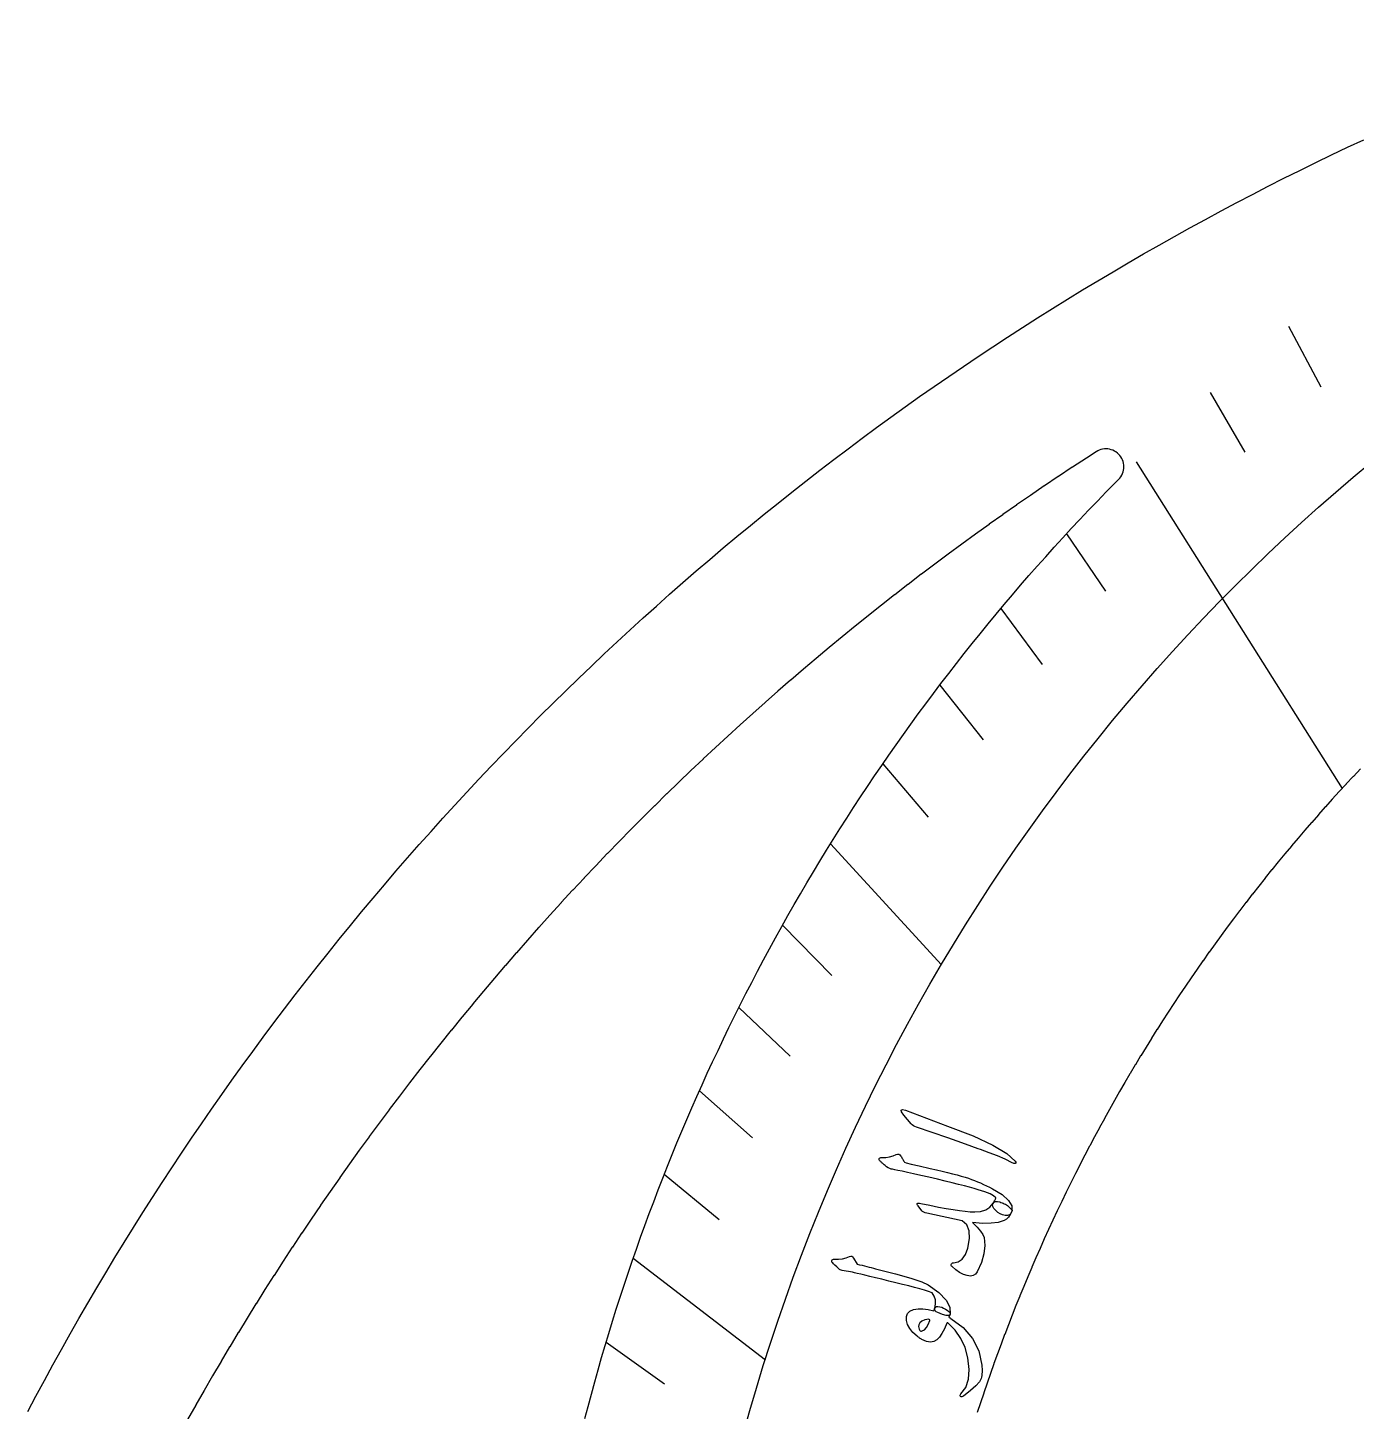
# Model space of a CAD drawing. Header units: millimetres. Extents: x -40.3 to 40.3, y -40.3 to 40.3.
# Drawn here: x -35.68 to -17.12, y 18.79 to 38.12 of the extents above; entities that cross this region are included whole.
import ezdxf

# ---------------------------------------------------------------- set-up
doc = ezdxf.new("R2010")
doc.units = ezdxf.units.MM
for name, color, linetype in [('CUT_INNER', 6, 'Continuous'), ('CUT_OUTER', 1, 'Continuous'), ('ENGRAVE', 7, 'Continuous'), ('ENGRAVE_FINE', 8, 'Continuous'), ('TEXT', 5, 'Continuous')]:
    doc.layers.add(name, color=color, linetype=linetype)

msp = doc.modelspace()

# ---------------------------------------------------------------- linework, layer by layer
at = {"layer": 'CUT_INNER'}
for points in [[(-27.8954, 18.692), (-27.8509, 18.863), (-27.8054, 19.0337), (-27.7588, 19.2042), (-27.7111, 19.3744), (-27.6624, 19.5443), (-27.6127, 19.7139), (-27.5619, 19.8831), (-27.5101, 20.0521), (-27.4572, 20.2207), (-27.4033, 20.389), (-27.3484, 20.557), (-27.2925, 20.7247), (-27.2355, 20.892), (-27.1775, 21.0589), (-27.1185, 21.2255), (-27.0584, 21.3917), (-26.9974, 21.5575), (-26.9353, 21.723), (-26.8722, 21.8881), (-26.8081, 22.0528), (-26.743, 22.217), (-26.6769, 22.3809), (-26.6098, 22.5444), (-26.5416, 22.7075), (-26.4725, 22.8701), (-26.4024, 23.0324), (-26.3313, 23.1941), (-26.2592, 23.3555), (-26.1861, 23.5164), (-26.112, 23.6768), (-26.0369, 23.8368), (-25.9609, 23.9964), (-25.8838, 24.1554), (-25.8058, 24.314), (-25.7269, 24.4721), (-25.6469, 24.6297), (-25.566, 24.7868), (-25.4842, 24.9434), (-25.4013, 25.0996), (-25.3176, 25.2552), (-25.2328, 25.4103), (-25.1471, 25.5648), (-25.0605, 25.7189), (-24.9729, 25.8724), (-24.8844, 26.0253), (-24.795, 26.1777), (-24.7046, 26.3296), (-24.6133, 26.4809), (-24.521, 26.6316), (-24.4279, 26.7818), (-24.3338, 26.9314), (-24.2388, 27.0804), (-24.1429, 27.2289), (-24.046, 27.3767), (-23.9483, 27.524), (-23.8497, 27.6706), (-23.7501, 27.8166), (-23.6497, 27.9621), (-23.5484, 28.1069), (-23.4462, 28.251), (-23.3431, 28.3946), (-23.2392, 28.5375), (-23.1343, 28.6798), (-23.0286, 28.8214), (-22.9221, 28.9624), (-22.8146, 29.1027), (-22.7063, 29.2423), (-22.5972, 29.3813), (-22.4872, 29.5197), (-22.3763, 29.6573), (-22.2646, 29.7943), (-22.1521, 29.9305), (-22.0387, 30.0661), (-21.9245, 30.201), (-21.8095, 30.3352), (-21.6937, 30.4686), (-21.577, 30.6014), (-21.4596, 30.7334), (-21.3413, 30.8647), (-21.2222, 30.9953), (-21.1023, 31.1252), (-20.9817, 31.2543), (-20.8602, 31.3826), (-20.7379, 31.5103), (-20.6149, 31.6371), (-20.4911, 31.7632), (-20.4415, 31.8132), (-20.4252, 31.8313), (-20.4107, 31.8509), (-20.3982, 31.8718), (-20.3878, 31.8939), (-20.3796, 31.9168), (-20.3737, 31.9405), (-20.3701, 31.9646), (-20.3688, 31.9889), (-20.37, 32.0133), (-20.3735, 32.0374), (-20.3793, 32.0611), (-20.3875, 32.0841), (-20.3978, 32.1062), (-20.4102, 32.1271), (-20.4246, 32.1468), (-20.4409, 32.165), (-20.4588, 32.1815), (-20.4783, 32.1961), (-20.4991, 32.2088), (-20.521, 32.2195), (-20.5439, 32.2279), (-20.5675, 32.2341), (-20.5916, 32.2379), (-20.6159, 32.2394), (-20.6403, 32.2385), (-20.6644, 32.2352), (-20.6882, 32.2296), (-20.7112, 32.2217), (-20.7334, 32.2116), (-20.7545, 32.1994), (-20.8901, 32.1118), (-20.8914, 32.1109), (-21.0867, 31.983), (-21.088, 31.9821), (-21.2826, 31.853), (-21.2838, 31.8521), (-21.4776, 31.7218), (-21.4789, 31.7209), (-21.6718, 31.5894), (-21.6731, 31.5885), (-21.8653, 31.4558), (-21.8665, 31.455), (-22.0579, 31.3211), (-22.0591, 31.3202), (-22.2496, 31.1852), (-22.2509, 31.1843), (-22.4406, 31.048), (-22.4418, 31.0472), (-22.6306, 30.9098), (-22.6319, 30.9089), (-22.8199, 30.7703), (-22.8211, 30.7694), (-23.0083, 30.6297), (-23.0095, 30.6288), (-23.1958, 30.488), (-23.197, 30.4871), (-23.3824, 30.3451), (-23.3836, 30.3441), (-23.5681, 30.201), (-23.5694, 30.2001), (-23.753, 30.0559), (-23.7542, 30.0549), (-23.937, 29.9095), (-23.9382, 29.9086), (-24.1201, 29.7621), (-24.1212, 29.7611), (-24.3022, 29.6135), (-24.3034, 29.6126), (-24.4835, 29.4639), (-24.4846, 29.4629), (-24.6638, 29.3131), (-24.665, 29.3121), (-24.8432, 29.1612), (-24.8444, 29.1602), (-25.0217, 29.0082), (-25.0228, 29.0072), (-25.1992, 28.8541), (-25.2003, 28.8531), (-25.3757, 28.699), (-25.3769, 28.698), (-25.5514, 28.5427), (-25.5525, 28.5417), (-25.726, 28.3854), (-25.7272, 28.3844), (-25.8997, 28.227), (-25.9008, 28.226), (-26.0724, 28.0676), (-26.0735, 28.0665), (-26.2441, 27.9071), (-26.2453, 27.906), (-26.4149, 27.7455), (-26.416, 27.7445), (-26.5846, 27.5829), (-26.5857, 27.5819), (-26.7534, 27.4193), (-26.7545, 27.4182), (-26.9211, 27.2546), (-26.9222, 27.2535), (-27.0878, 27.0889), (-27.0889, 27.0878), (-27.2535, 26.9222), (-27.2546, 26.9211), (-27.4182, 26.7545), (-27.4193, 26.7534), (-27.5819, 26.5857), (-27.5829, 26.5846), (-27.7445, 26.416), (-27.7455, 26.4149), (-27.906, 26.2453), (-27.9071, 26.2441), (-28.0665, 26.0735), (-28.0676, 26.0724), (-28.226, 25.9008), (-28.227, 25.8997), (-28.3844, 25.7272), (-28.3854, 25.726), (-28.5417, 25.5525), (-28.5427, 25.5514), (-28.698, 25.3769), (-28.699, 25.3757), (-28.8531, 25.2003), (-28.8541, 25.1992), (-29.0072, 25.0228), (-29.0082, 25.0217), (-29.1602, 24.8444), (-29.1612, 24.8432), (-29.3121, 24.665), (-29.3131, 24.6638), (-29.4629, 24.4846), (-29.4639, 24.4835), (-29.6126, 24.3034), (-29.6135, 24.3022), (-29.7611, 24.1212), (-29.7621, 24.1201), (-29.9086, 23.9382), (-29.9095, 23.937), (-30.0549, 23.7542), (-30.0559, 23.753), (-30.2001, 23.5694), (-30.201, 23.5681), (-30.3441, 23.3836), (-30.3451, 23.3824), (-30.4871, 23.197), (-30.488, 23.1958), (-30.6288, 23.0095), (-30.6297, 23.0083), (-30.7694, 22.8211), (-30.7703, 22.8199), (-30.9089, 22.6319), (-30.9098, 22.6306), (-31.0472, 22.4418), (-31.048, 22.4406), (-31.1843, 22.2509), (-31.1852, 22.2496), (-31.3202, 22.0591), (-31.3211, 22.0579), (-31.455, 21.8665), (-31.4558, 21.8653), (-31.5885, 21.6731), (-31.5894, 21.6718), (-31.7209, 21.4789), (-31.7218, 21.4776), (-31.8521, 21.2838), (-31.853, 21.2826), (-31.9821, 21.088), (-31.983, 21.0867), (-32.1109, 20.8914), (-32.1118, 20.8901), (-32.2385, 20.6939), (-32.2393, 20.6926), (-32.3649, 20.4957), (-32.3657, 20.4944), (-32.49, 20.2968), (-32.4908, 20.2955), (-32.6139, 20.097), (-32.6148, 20.0957), (-32.7366, 19.8965), (-32.7374, 19.8952), (-32.8581, 19.6953), (-32.8589, 19.694), (-32.9783, 19.4933), (-32.9791, 19.492), (-33.0973, 19.2906), (-33.0981, 19.2893), (-33.2151, 19.0871), (-33.2158, 19.0858), (-33.3316, 18.883), (-33.3323, 18.8816), (-33.4468, 18.6781)], [(-17.0635, 27.7679), (-17.1618, 27.664), (-17.1629, 27.6629), (-17.2605, 27.5584), (-17.2616, 27.5573), (-17.3586, 27.4522), (-17.3596, 27.451), (-17.456, 27.3454), (-17.457, 27.3442), (-17.5528, 27.238), (-17.5538, 27.2368), (-17.6489, 27.13), (-17.6499, 27.1288), (-17.7443, 27.0214), (-17.7453, 27.0202), (-17.8391, 26.9122), (-17.8401, 26.911), (-17.9331, 26.8025), (-17.9341, 26.8013), (-18.0266, 26.6921), (-18.0275, 26.691), (-18.1193, 26.5812), (-18.1203, 26.5801), (-18.2113, 26.4698), (-18.2123, 26.4686), (-18.3027, 26.3578), (-18.3037, 26.3566), (-18.3934, 26.2452), (-18.3944, 26.244), (-18.4834, 26.132), (-18.4843, 26.1308), (-18.5727, 26.0184), (-18.5736, 26.0171), (-18.6613, 25.9041), (-18.6622, 25.9029), (-18.7492, 25.7893), (-18.7501, 25.7881), (-18.8363, 25.674), (-18.8373, 25.6728), (-18.9228, 25.5582), (-18.9237, 25.557), (-19.0086, 25.4418), (-19.0095, 25.4406), (-19.0936, 25.3249), (-19.0945, 25.3237), (-19.1779, 25.2075), (-19.1788, 25.2063), (-19.2615, 25.0896), (-19.2624, 25.0883), (-19.3444, 24.9711), (-19.3453, 24.9699), (-19.4266, 24.8522), (-19.4274, 24.8509), (-19.508, 24.7327), (-19.5089, 24.7315), (-19.5887, 24.6128), (-19.5895, 24.6115), (-19.6686, 24.4923), (-19.6695, 24.4911), (-19.7478, 24.3714), (-19.7487, 24.3701), (-19.8263, 24.25), (-19.8271, 24.2487), (-19.904, 24.1281), (-19.9048, 24.1268), (-19.981, 24.0057), (-19.9818, 24.0044), (-20.0572, 23.8829), (-20.058, 23.8816), (-20.1327, 23.7596), (-20.1335, 23.7583), (-20.2074, 23.6358), (-20.2082, 23.6345), (-20.2813, 23.5116), (-20.2821, 23.5103), (-20.3545, 23.387), (-20.3553, 23.3856), (-20.4269, 23.2618), (-20.4277, 23.2605), (-20.4985, 23.1363), (-20.4993, 23.135), (-20.5694, 23.0103), (-20.5702, 23.009), (-20.6395, 22.8839), (-20.6403, 22.8825), (-20.7088, 22.757), (-20.7096, 22.7557), (-20.7774, 22.6297), (-20.7781, 22.6284), (-20.8451, 22.502), (-20.8458, 22.5007), (-20.9121, 22.3739), (-20.9128, 22.3726), (-20.9783, 22.2454), (-20.979, 22.244), (-21.0437, 22.1165), (-21.0444, 22.1151), (-21.1083, 21.9872), (-21.109, 21.9858), (-21.1721, 21.8574), (-21.1728, 21.8561), (-21.2351, 21.7273), (-21.2358, 21.726), (-21.2973, 21.5969), (-21.298, 21.5955), (-21.3587, 21.466), (-21.3594, 21.4646), (-21.4193, 21.3347), (-21.42, 21.3334), (-21.4791, 21.2031), (-21.4798, 21.2017), (-21.5381, 21.0712), (-21.5387, 21.0698), (-21.5963, 20.9388), (-21.5969, 20.9374), (-21.6537, 20.8061), (-21.6543, 20.8047), (-21.7102, 20.6731), (-21.7108, 20.6717), (-21.766, 20.5397), (-21.7665, 20.5383), (-21.8209, 20.406), (-21.8215, 20.4046), (-21.875, 20.2719), (-21.8755, 20.2705), (-21.9282, 20.1375), (-21.9288, 20.1361), (-21.9807, 20.0028), (-21.9812, 20.0014), (-22.0323, 19.8678), (-22.0328, 19.8664), (-22.0831, 19.7325), (-22.0836, 19.731), (-22.133, 19.5968), (-22.1336, 19.5954), (-22.1822, 19.4608), (-22.1827, 19.4594), (-22.2305, 19.3246), (-22.231, 19.3231), (-22.2779, 19.188), (-22.2784, 19.1866), (-22.3245, 19.0512), (-22.325, 19.0497), (-22.3703, 18.9141), (-22.3708, 18.9126), (-22.4152, 18.7767)]]:
    msp.add_lwpolyline(points, dxfattribs=at)
at = {"layer": 'CUT_OUTER'}
msp.add_lwpolyline([(-35.6798, 18.7898), (-35.5638, 19.0084), (-35.4465, 19.2263), (-35.3279, 19.4434), (-35.2079, 19.6598), (-35.0866, 19.8755), (-34.964, 20.0904), (-34.8401, 20.3045), (-34.7148, 20.5179), (-34.5883, 20.7305), (-34.4604, 20.9424), (-34.3313, 21.1534), (-34.2009, 21.3637), (-34.0691, 21.5731), (-33.9361, 21.7818), (-33.8018, 21.9896), (-33.6663, 22.1966), (-33.5294, 22.4027), (-33.3913, 22.608), (-33.252, 22.8125), (-33.1114, 23.0161), (-32.9695, 23.2188), (-32.8265, 23.4207), (-32.6821, 23.6217), (-32.5366, 23.8218), (-32.3898, 24.021), (-32.2418, 24.2192), (-32.0926, 24.4166), (-31.9422, 24.6131), (-31.7905, 24.8086), (-31.6377, 25.0032), (-31.4837, 25.1969), (-31.3285, 25.3896), (-31.1721, 25.5813), (-31.0146, 25.7721), (-30.8559, 25.9619), (-30.696, 26.1508), (-30.5349, 26.3386), (-30.3728, 26.5255), (-30.2094, 26.7113), (-30.045, 26.8962), (-29.8794, 27.08), (-29.7126, 27.2629), (-29.5448, 27.4447), (-29.3758, 27.6254), (-29.2058, 27.8052), (-29.0346, 27.9838), (-28.8624, 28.1615), (-28.689, 28.338), (-28.5146, 28.5135), (-28.3391, 28.688), (-28.1626, 28.8613), (-27.9849, 29.0336), (-27.8063, 29.2047), (-27.6266, 29.3748), (-27.4458, 29.5438), (-27.264, 29.7116), (-27.0812, 29.8783), (-26.8973, 30.0439), (-26.7125, 30.2084), (-26.5266, 30.3718), (-26.3398, 30.5339), (-26.1519, 30.695), (-25.9631, 30.8549), (-25.7733, 31.0136), (-25.5825, 31.1712), (-25.3908, 31.3275), (-25.1981, 31.4828), (-25.0044, 31.6368), (-24.8098, 31.7896), (-24.6143, 31.9412), (-24.4178, 32.0917), (-24.2205, 32.2409), (-24.0222, 32.3889), (-23.823, 32.5357), (-23.6229, 32.6812), (-23.4219, 32.8256), (-23.2201, 32.9687), (-23.0174, 33.1105), (-22.8138, 33.2511), (-22.6093, 33.3905), (-22.404, 33.5286), (-22.1979, 33.6654), (-21.9909, 33.801), (-21.7831, 33.9353), (-21.5744, 34.0683), (-21.365, 34.2), (-21.1547, 34.3305), (-20.9437, 34.4597), (-20.7318, 34.5875), (-20.5192, 34.7141), (-20.3058, 34.8393), (-20.0917, 34.9633), (-19.8768, 35.0859), (-19.6611, 35.2072), (-19.4447, 35.3272), (-19.2276, 35.4458), (-19.0097, 35.5631), (-18.7912, 35.6791), (-18.5719, 35.7937), (-18.3519, 35.907), (-18.1313, 36.0189), (-17.9099, 36.1295), (-17.6879, 36.2387), (-17.4652, 36.3466), (-17.2418, 36.453), (-17.0179, 36.5581)], dxfattribs=at)
at = {"layer": 'ENGRAVE'}
for points in [[(-20.1955, 32.0582), (-17.3202, 27.4939)], [(-24.4654, 26.7215), (-22.9161, 25.0294)], [(-27.2212, 20.9335), (-25.3722, 19.5117)]]:
    msp.add_lwpolyline(points, dxfattribs=at)
msp.add_circle((0, 11.5231), 26.6001, dxfattribs=at)
at = {"layer": 'ENGRAVE_FINE'}
for points in [[(-18.0688, 33.9523), (-17.6171, 33.1037)], [(-19.161, 33.0267), (-18.6773, 32.193)], [(-21.171, 31.051), (-20.6249, 30.25)], [(-22.0863, 30.0094), (-21.51, 29.2264)], [(-22.9406, 28.9379), (-22.3348, 28.1737)], [(-23.7337, 27.8406), (-23.099, 27.0961)], [(-25.136, 25.5848), (-24.4461, 24.8825)], [(-25.746, 24.434), (-25.0297, 23.7542)], [(-26.2962, 23.273), (-25.5543, 22.6164)], [(-26.7875, 22.1051), (-26.021, 21.4726)], [(-27.5985, 19.7614), (-26.7856, 19.1793)]]:
    msp.add_lwpolyline(points, dxfattribs=at)
at = {"layer": 'TEXT'}
for points in [[(-23.4426, 22.9327), (-23.4736, 22.9761), (-23.4794, 23.0018), (-23.4601, 23.0096), (-23.4156, 22.9995), (-22.8312, 22.7796), (-22.4736, 22.6424), (-22.197, 22.5142), (-22.0011, 22.396), (-21.8856, 22.2884), (-21.8781, 22.2755), (-21.8753, 22.2661), (-21.8773, 22.2599), (-21.884, 22.2571), (-21.8926, 22.2565), (-21.9026, 22.2579), (-21.9141, 22.2615), (-21.9271, 22.2672), (-22.0257, 22.3155), (-22.1326, 22.3622), (-22.2477, 22.4073), (-22.371, 22.4507), (-22.4029, 22.4626), (-22.4897, 22.4938), (-22.6313, 22.5441), (-22.8279, 22.6133), (-23.2661, 22.7617), (-23.2887, 22.7711), (-23.3084, 22.7821), (-23.3252, 22.7946), (-23.3392, 22.8087)], [(-23.7712, 22.2867), (-23.7803, 22.2962), (-23.7855, 22.3057), (-23.7869, 22.3153), (-23.7845, 22.325), (-23.7795, 22.3324), (-23.7724, 22.3378), (-23.763, 22.341), (-23.7515, 22.3422), (-23.6949, 22.3423), (-23.6417, 22.3491), (-23.5922, 22.3625), (-23.5461, 22.3825), (-23.5276, 22.3874), (-23.5107, 22.3851), (-23.4954, 22.3754), (-23.4817, 22.3586), (-23.4753, 22.3483), (-23.469, 22.3378), (-23.4627, 22.3272), (-23.4565, 22.3164), (-23.4502, 22.3057), (-23.4439, 22.2951), (-23.4376, 22.2846), (-23.4311, 22.2744), (-23.4082, 22.2655), (-23.3407, 22.248), (-23.2286, 22.2218), (-23.0721, 22.1867), (-22.9861, 22.1674), (-22.9056, 22.1488), (-22.8305, 22.1308), (-22.7608, 22.1134), (-22.6968, 22.0967), (-22.6387, 22.0805), (-22.5864, 22.0649), (-22.54, 22.0499), (-22.4967, 22.0347), (-22.4537, 22.0187), (-22.4112, 22.0018), (-22.3692, 21.984), (-22.3273, 21.9653), (-22.2856, 21.9456), (-22.244, 21.925), (-22.2025, 21.9033), (-22.0677, 21.8213), (-21.9777, 21.7416), (-21.9324, 21.6642), (-21.9316, 21.589), (-21.9447, 21.5581), (-21.9647, 21.5378), (-21.9918, 21.5281), (-22.0259, 21.529), (-22.0623, 21.5381), (-22.0965, 21.5529), (-22.1284, 21.5735), (-22.158, 21.6), (-22.1833, 21.6289), (-22.1978, 21.655), (-22.2013, 21.6782), (-22.1939, 21.6984), (-22.1859, 21.713), (-22.1788, 21.7261), (-22.1725, 21.7377), (-22.167, 21.7478), (-22.1627, 21.7567), (-22.1596, 21.7646), (-22.1579, 21.7716), (-22.1574, 21.7777), (-22.1869, 21.8037), (-22.2374, 21.8313), (-22.3089, 21.8602), (-22.4014, 21.8906), (-22.4572, 21.9069), (-22.5216, 21.9246), (-22.5945, 21.9438), (-22.6761, 21.9644), (-22.7663, 21.9865), (-22.8653, 22.0105), (-22.9731, 22.0362), (-23.0897, 22.0635), (-23.2038, 22.0898), (-23.3042, 22.1126), (-23.3909, 22.1318), (-23.4638, 22.1476), (-23.5229, 22.1601), (-23.5681, 22.1694), (-23.5993, 22.1757), (-23.6166, 22.179), (-23.6384, 22.185), (-23.6602, 22.195), (-23.6819, 22.209), (-23.7035, 22.227), (-23.7138, 22.2372), (-23.7236, 22.2466), (-23.7328, 22.2552), (-23.7415, 22.2631), (-23.7497, 22.2702), (-23.7574, 22.2765), (-23.7645, 22.282), (-23.7712, 22.2867)], [(-21.9303, 21.5857), (-21.9537, 21.5417), (-21.9799, 21.5061), (-22.0088, 21.4788), (-22.0405, 21.4597), (-22.1216, 21.4344), (-22.2225, 21.4212), (-22.3431, 21.4202), (-22.4837, 21.4312), (-22.419, 21.3673), (-22.3702, 21.311), (-22.3376, 21.2623), (-22.321, 21.221), (-22.3109, 21.1112), (-22.3233, 20.9952), (-22.3582, 20.8729), (-22.4153, 20.7439), (-22.4395, 20.7107), (-22.4714, 20.6906), (-22.5109, 20.6836), (-22.558, 20.6897), (-22.6093, 20.7071), (-22.6613, 20.7337), (-22.7139, 20.7698), (-22.7671, 20.8153), (-22.7738, 20.8228), (-22.7779, 20.8306), (-22.7796, 20.8388), (-22.7787, 20.8472), (-22.7745, 20.8567), (-22.768, 20.8632), (-22.7594, 20.8668), (-22.7485, 20.8674), (-22.6812, 20.8813), (-22.6257, 20.9204), (-22.5818, 20.9849), (-22.5493, 21.0748), (-22.5257, 21.2089), (-22.5301, 21.3173), (-22.563, 21.4001), (-22.6246, 21.4574), (-23.122, 21.5606), (-23.1444, 21.5664), (-23.1631, 21.5742), (-23.1782, 21.5839), (-23.1898, 21.5956), (-23.242, 21.6663), (-23.2486, 21.6761), (-23.2528, 21.6844), (-23.2544, 21.6913), (-23.2536, 21.6968), (-23.2472, 21.7019), (-23.2365, 21.7042), (-23.2216, 21.7035), (-23.2024, 21.6998), (-23.0759, 21.6723), (-22.9586, 21.6485), (-22.8506, 21.6283), (-22.7519, 21.6118), (-22.6625, 21.5988), (-22.5827, 21.5889), (-22.5123, 21.5823), (-22.4514, 21.5789), (-22.3681, 21.5853), (-22.2972, 21.6077), (-22.2389, 21.6462), (-22.1929, 21.7007), (-22.1788, 21.7155), (-22.1587, 21.7234), (-22.1327, 21.7245), (-22.1009, 21.7186), (-22.0849, 21.7137), (-22.0691, 21.7081), (-22.0533, 21.7019), (-22.0377, 21.695), (-22.0224, 21.6872), (-22.0074, 21.6783), (-21.9928, 21.6681), (-21.9785, 21.6568), (-21.9536, 21.6341), (-21.9372, 21.6146), (-21.9294, 21.5985), (-21.9303, 21.5857)], [(-24.3452, 20.7817), (-24.3775, 20.8132), (-24.4032, 20.8379), (-24.4223, 20.8559), (-24.4348, 20.8672), (-24.4424, 20.8751), (-24.447, 20.8833), (-24.4483, 20.8916), (-24.4465, 20.9003), (-24.4415, 20.9089), (-24.4342, 20.9148), (-24.4244, 20.9181), (-24.4123, 20.9186), (-24.3536, 20.9198), (-24.2984, 20.9268), (-24.2466, 20.9397), (-24.1983, 20.9584), (-24.1834, 20.9631), (-24.1695, 20.9607), (-24.1567, 20.9513), (-24.1449, 20.9348), (-24.0927, 20.8521), (-24.0584, 20.8431), (-24.0248, 20.8343), (-23.9917, 20.8257), (-23.9593, 20.8173), (-23.9274, 20.8092), (-23.8961, 20.8013), (-23.8654, 20.7936), (-23.8353, 20.7861), (-23.557, 20.7162), (-23.3418, 20.6554), (-23.1895, 20.6042), (-23.1002, 20.5629), (-22.9513, 20.4536), (-22.8508, 20.3485), (-22.7986, 20.2471), (-22.7945, 20.1493), (-22.7954, 20.147), (-22.7963, 20.1447), (-22.7972, 20.1424), (-22.7981, 20.14), (-22.8166, 20.1312), (-22.8505, 20.1339), (-22.8998, 20.1479), (-22.9644, 20.1734), (-22.9876, 20.1847), (-23.0026, 20.1979), (-23.0094, 20.213), (-23.0081, 20.2301), (-22.9974, 20.2943), (-23.0002, 20.3522), (-23.0165, 20.404), (-23.0462, 20.4496), (-23.0965, 20.4668), (-23.1543, 20.485), (-23.2194, 20.5042), (-23.292, 20.5243), (-23.3718, 20.5454), (-23.4582, 20.5676), (-23.5514, 20.5906), (-23.6514, 20.6147), (-23.7494, 20.6389), (-23.8376, 20.6604), (-23.916, 20.6791), (-23.9846, 20.695), (-24.0433, 20.7085), (-24.0919, 20.7198), (-24.1305, 20.7291), (-24.159, 20.7362), (-24.3035, 20.7629), (-24.3171, 20.7672), (-24.3286, 20.7718), (-24.338, 20.7766), (-24.3452, 20.7817)], [(-22.786, 20.0929), (-22.6108, 19.9654), (-22.4805, 19.814), (-22.3943, 19.6392), (-22.3518, 19.4408), (-22.3495, 19.4145), (-22.3482, 19.3889), (-22.3479, 19.3639), (-22.3484, 19.3396), (-22.3499, 19.3161), (-22.3526, 19.2937), (-22.3564, 19.2723), (-22.3614, 19.252), (-22.3856, 19.2054), (-22.4348, 19.1494), (-22.5087, 19.0836), (-22.6074, 19.0077), (-22.6203, 19.0003), (-22.6316, 18.9972), (-22.6411, 18.9982), (-22.6488, 19.0035), (-22.6537, 19.0112), (-22.6543, 19.0194), (-22.6507, 19.0282), (-22.6429, 19.0375), (-22.5744, 19.128), (-22.5358, 19.2421), (-22.5267, 19.3805), (-22.5468, 19.5436), (-22.5859, 19.6857), (-22.6454, 19.8138), (-22.7255, 19.9281), (-22.8264, 20.0284), (-22.8309, 20.0296), (-22.8348, 20.0296), (-22.8381, 20.0283), (-22.8409, 20.0259), (-22.8754, 19.9472), (-22.91, 19.8822), (-22.9449, 19.8308), (-22.9802, 19.793), (-23.0221, 19.769), (-23.0708, 19.7618), (-23.1262, 19.7716), (-23.1884, 19.7985), (-23.1963, 19.8028), (-23.2043, 19.8075), (-23.2124, 19.8126), (-23.2205, 19.8179), (-23.2287, 19.8237), (-23.2374, 19.83), (-23.2463, 19.8367), (-23.2556, 19.8439), (-23.3138, 19.8963), (-23.3581, 19.9506), (-23.3885, 20.0068), (-23.405, 20.0649), (-23.406, 20.1186), (-23.3898, 20.1616), (-23.3565, 20.1939), (-23.3063, 20.2154), (-23.2431, 20.2268), (-23.1744, 20.2275), (-23.1002, 20.2177), (-23.0205, 20.1972), (-23.0188, 20.2019), (-23.0173, 20.2065), (-23.0161, 20.2109), (-23.015, 20.2153), (-23.014, 20.2197), (-23.0127, 20.2242), (-23.0112, 20.2287), (-23.0095, 20.2334), (-23.0001, 20.2479), (-22.9852, 20.2564), (-22.9648, 20.2587), (-22.939, 20.2549), (-22.9119, 20.2471), (-22.8856, 20.2366), (-22.8599, 20.2233), (-22.835, 20.2073), (-22.8139, 20.1908), (-22.8, 20.176), (-22.7933, 20.163), (-22.7937, 20.1517), (-22.8104, 20.1074), (-22.8062, 20.1055), (-22.8007, 20.1025), (-22.794, 20.0983), (-22.786, 20.0929)], [(-23.0941, 20.0799), (-23.1469, 20.0712), (-23.1877, 20.0554), (-23.2166, 20.0324), (-23.2335, 20.0023), (-23.2354, 19.9813), (-23.2335, 19.9613), (-23.2279, 19.9423), (-23.2186, 19.9244), (-23.2126, 19.9175), (-23.2048, 19.914), (-23.1951, 19.9138), (-23.1835, 19.917), (-23.153, 19.9336), (-23.1254, 19.9635), (-23.1006, 20.0068), (-23.0786, 20.0634), (-23.0776, 20.0697), (-23.0799, 20.0746), (-23.0854, 20.078), (-23.0941, 20.0799)]]:
    msp.add_lwpolyline(points, close=True, dxfattribs=at)

doc.saveas('drawing.dxf')
